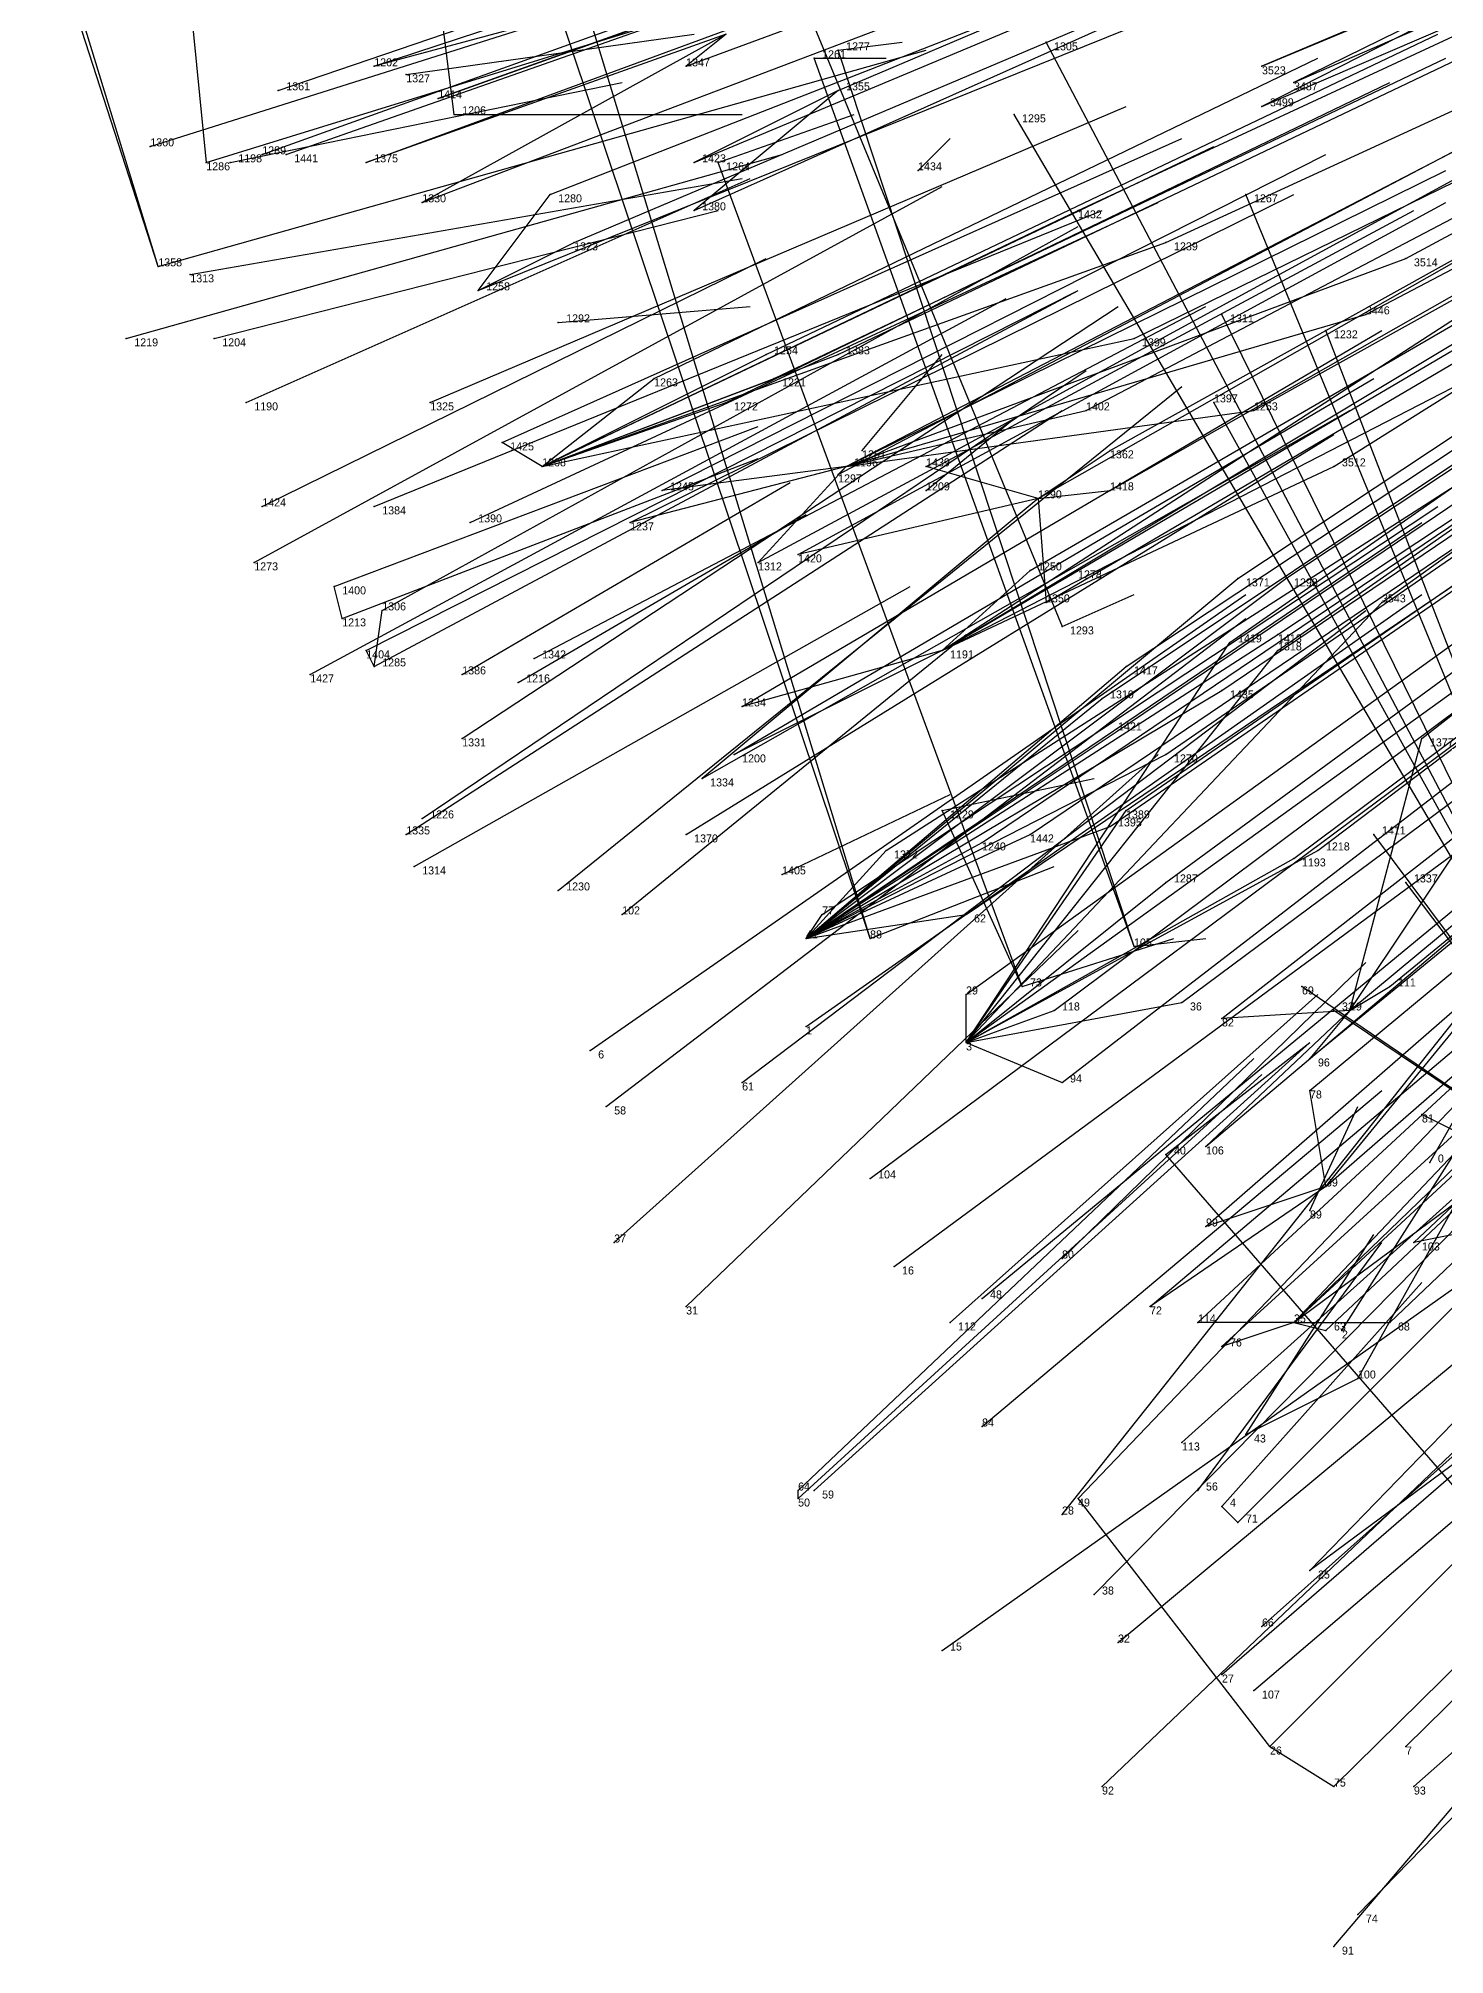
# Model space of a CAD drawing. Extents: x -0.5 to 0.59, y -0.5 to 0.58.
# Drawn here: x -0.477 to -0.3012, y -0.379 to -0.1395 of the extents above; entities that cross this region are included whole.
import ezdxf

# ---------------------------------------------------------------- set-up
doc = ezdxf.new("R2010")
doc.units = 0
for name, color, linetype in [('Facilities', 3, 'CONTINUOUS'), ('Facilities_lines', 3, 'CONTINUOUS'), ('Normals', 1, 'CONTINUOUS'), ('Source_points', 5, 'CONTINUOUS'), ('Text', 3, 'CONTINUOUS')]:
    doc.layers.add(name, color=color, linetype=linetype)

msp = doc.modelspace()

# ---------------------------------------------------------------- linework, layer by layer
at = {"layer": 'Facilities', "color": 3}
for p in [(-0.447, -0.146, -1.175), (-0.431, -0.144, -1.25), (-0.377, -0.146, -1.01), (-0.425, -0.149, -1.25), (-0.463, -0.153, -1.219), (-0.453, -0.155, -1.25), (-0.449, -0.154, -1.187), (-0.446, -0.154, -1.179), (-0.367, -0.156, -1.25), (-0.462, -0.168, -1.229), (-0.458, -0.169, -1.25), (-0.422, -0.171, -1.137), (-0.466, -0.177, -1.25), (-0.455, -0.177, -1.25), (-0.412, -0.175, -1.25), (-0.451, -0.185, -1.25), (-0.428, -0.185, -1.167), (-0.374, -0.191, -1.25), (-0.414, -0.193, -1.142), (-0.376, -0.193, -1.055), (-0.366, -0.196, -1.25), (-0.449, -0.198, -1.25), (-0.435, -0.198, -1.194), (-0.352, -0.197, -1.009), (-0.423, -0.2, -1.169), (-0.45, -0.205, -1.236), (-0.439, -0.212, -1.25), (-0.415, -0.217, -1.17), (-0.364, -0.216, -1.058), (-0.443, -0.219, -1.236), (-0.435, -0.218, -1.216), (-0.424, -0.219, -1.25), (-0.417, -0.22, -1.25), (-0.424, -0.227, -1.202), (-0.429, -0.237, -1.224), (-0.431, -0.239, -1.233), (-0.396, -0.239, -1.156), (-0.43, -0.243, -1.25), (-0.384, -0.244, -1.25), (-0.412, -0.246, -1.199), (-0.404, -0.249, -1.25), (-0.381, -0.252, -1.142), (-0.373, -0.252, -1.25), (-0.34, -0.253, -1.25), (-0.354, -0.258, -1.25), (-0.313, -0.261, -1.019), (-0.381, -0.263, -1.159), (-0.361, -0.265, -1.12), (-0.408, -0.266, -1.218), (-0.389, -0.27, -1.185), (-0.406, -0.273, -1.222), (-0.303, -0.28, -1.25), (-0.373, -0.282, -1.168), (-0.316, -0.283, -1.06), (-0.318, -0.286, -1.25), (-0.405, -0.29, -1.245), (-0.349, -0.292, -1.25), (-0.37, -0.293, -1.18), (-0.396, -0.298, -1.25), (-0.359, -0.297, -1.164), (-0.363, -0.3, -1.25), (-0.32, -0.3, -1.096), (-0.314, -0.301, -1.25), (-0.359, -0.313, -1.25), (-0.334, -0.315, -1.148), (-0.326, -0.314, -1.25), (-0.382, -0.322, -1.25), (-0.38, -0.321, -1.244), (-0.332, -0.321, -1.25), (-0.329, -0.323, -1.25), (-0.349, -0.324, -1.19), (-0.345, -0.334, -1.2), (-0.342, -0.34, -1.205), (-0.324, -0.338, -1.17), (-0.364, -0.341, -1.246), (-0.329, -0.344, -1.191), (-0.325, -0.346, -1.186), (-0.323, -0.353, -1.198), (-0.306, -0.353, -1.169), (-0.344, -0.358, -1.243), (-0.305, -0.358, -1.25), (-0.312, -0.374, -1.218), (-0.315, -0.378, -1.25)]:
    msp.add_point(p, dxfattribs=at)
at = {"layer": 'Facilities_lines', "color": 3}
for p, q in [((-0.425, -0.149, -1.25), (-0.45, 0.049, -1.25)), ((-0.406, -0.075, -1.25), (-0.349, -0.213, -1.25)), ((-0.373, -0.252, -1.25), (-0.426, -0.078, -1.25)), ((-0.373, -0.252, -1.25), (-0.422, -0.106, -1.25)), ((-0.46, -0.115, -1.184), (-0.456, -0.155, -1.205)), ((-0.462, -0.168, -1.229), (-0.477, -0.119, -1.229)), ((-0.265, -0.118, -0.724), (-0.324, -0.148, -0.89)), ((-0.265, -0.118, -0.724), (-0.324, -0.143, -0.886)), ((-0.265, -0.118, -0.724), (-0.32, -0.145, -0.879)), ((-0.357, -0.122, -0.944), (-0.435, -0.143, -1.145)), ((-0.357, -0.122, -0.944), (-0.427, -0.147, -1.13)), ((-0.462, -0.168, -1.229), (-0.473, -0.134, -1.229)), ((-0.391, -0.139, -1.037), (-0.436, -0.155, -1.157)), ((-0.391, -0.139, -1.037), (-0.429, -0.16, -1.145)), ((-0.391, -0.139, -1.037), (-0.396, -0.143, -1.053)), ((-0.34, -0.253, -1.25), (-0.377, -0.141, -1.25)), ((-0.272, -0.29, -1.25), (-0.351, -0.14, -1.25)), ((-0.34, -0.253, -1.25), (-0.38, -0.142, -1.25)), ((-0.377, -0.146, -1.01), (-0.395, -0.161, -1.066)), ((-0.377, -0.146, -1.01), (-0.395, -0.155, -1.06)), ((-0.272, -0.29, -1.25), (-0.355, -0.149, -1.25)), ((-0.354, -0.258, -1.25), (-0.392, -0.155, -1.25)), ((-0.376, -0.193, -1.055), (-0.301, -0.156, -0.848)), ((-0.422, -0.171, -1.137), (-0.413, -0.159, -1.105)), ((-0.272, -0.29, -1.25), (-0.326, -0.159, -1.25)), ((-0.414, -0.193, -1.142), (-0.347, -0.161, -0.957)), ((-0.422, -0.171, -1.137), (-0.41, -0.165, -1.106)), ((-0.414, -0.193, -1.142), (-0.336, -0.165, -0.935)), ((-0.376, -0.193, -1.055), (-0.306, -0.167, -0.871)), ((-0.364, -0.216, -1.058), (-0.296, -0.172, -0.856)), ((-0.376, -0.193, -1.055), (-0.311, -0.174, -0.891)), ((-0.272, -0.29, -1.25), (-0.329, -0.174, -1.25)), ((-0.414, -0.193, -1.142), (-0.34, -0.177, -0.958)), ((-0.272, -0.29, -1.25), (-0.316, -0.176, -1.25)), ((-0.414, -0.193, -1.142), (-0.386, -0.179, -1.063)), ((-0.414, -0.193, -1.142), (-0.377, -0.179, -1.043)), ((-0.414, -0.193, -1.142), (-0.385, -0.182, -1.064)), ((-0.414, -0.193, -1.142), (-0.4, -0.182, -1.099)), ((-0.364, -0.216, -1.058), (-0.296, -0.181, -0.868)), ((-0.414, -0.193, -1.142), (-0.391, -0.185, -1.081)), ((-0.376, -0.193, -1.055), (-0.325, -0.186, -0.936)), ((-0.376, -0.193, -1.055), (-0.346, -0.186, -0.982)), ((-0.272, -0.29, -1.25), (-0.33, -0.185, -1.25)), ((-0.414, -0.193, -1.142), (-0.419, -0.19, -1.15)), ((-0.352, -0.197, -1.009), (-0.343, -0.191, -0.983)), ((-0.376, -0.193, -1.055), (-0.403, -0.2, -1.126)), ((-0.376, -0.193, -1.055), (-0.399, -0.196, -1.11)), ((-0.376, -0.193, -1.055), (-0.387, -0.205, -1.095)), ((-0.376, -0.193, -1.055), (-0.377, -0.194, -1.06)), ((-0.352, -0.197, -1.009), (-0.366, -0.193, -1.035)), ((-0.364, -0.216, -1.058), (-0.315, -0.193, -0.923)), ((-0.352, -0.197, -1.009), (-0.343, -0.196, -0.988)), ((-0.352, -0.197, -1.009), (-0.394, -0.232, -1.143)), ((-0.352, -0.197, -1.009), (-0.382, -0.204, -1.083)), ((-0.352, -0.197, -1.009), (-0.351, -0.21, -1.023)), ((-0.439, -0.212, -1.25), (-0.44, -0.208, -1.25)), ((-0.381, -0.252, -1.142), (-0.321, -0.207, -0.955)), ((-0.381, -0.252, -1.142), (-0.327, -0.207, -0.967)), ((-0.364, -0.216, -1.058), (-0.353, -0.206, -1.022)), ((-0.364, -0.216, -1.058), (-0.347, -0.206, -1.01)), ((-0.361, -0.265, -1.12), (-0.309, -0.21, -0.934)), ((-0.435, -0.218, -1.216), (-0.434, -0.211, -1.207)), ((-0.381, -0.252, -1.142), (-0.322, -0.214, -0.967)), ((-0.361, -0.265, -1.12), (-0.328, -0.215, -0.98)), ((-0.435, -0.218, -1.216), (-0.436, -0.216, -1.217)), ((-0.364, -0.216, -1.058), (-0.39, -0.229, -1.131)), ((-0.364, -0.216, -1.058), (-0.389, -0.223, -1.121)), ((-0.361, -0.265, -1.12), (-0.322, -0.216, -0.969)), ((-0.381, -0.252, -1.142), (-0.341, -0.218, -1.012)), ((-0.381, -0.252, -1.142), (-0.329, -0.221, -0.991)), ((-0.381, -0.252, -1.142), (-0.344, -0.222, -1.023)), ((-0.381, -0.252, -1.142), (-0.342, -0.226, -1.025)), ((-0.313, -0.261, -1.019), (-0.304, -0.227, -0.949)), ((-0.381, -0.252, -1.142), (-0.336, -0.229, -1.016)), ((-0.316, -0.283, -1.06), (-0.271, -0.228, -0.885)), ((-0.313, -0.261, -1.019), (-0.291, -0.228, -0.923)), ((-0.354, -0.258, -1.25), (-0.364, -0.236, -1.25)), ((-0.361, -0.265, -1.12), (-0.341, -0.236, -1.037)), ((-0.381, -0.252, -1.142), (-0.343, -0.238, -1.043)), ((-0.381, -0.252, -1.142), (-0.353, -0.239, -1.067)), ((-0.272, -0.29, -1.25), (-0.31, -0.239, -1.25)), ((-0.381, -0.252, -1.142), (-0.359, -0.24, -1.08)), ((-0.381, -0.252, -1.142), (-0.371, -0.241, -1.106)), ((-0.361, -0.265, -1.12), (-0.317, -0.241, -0.995)), ((-0.361, -0.265, -1.12), (-0.32, -0.242, -1.002)), ((-0.32, -0.3, -1.096), (-0.265, -0.242, -0.896)), ((-0.32, -0.3, -1.096), (-0.262, -0.244, -0.895)), ((-0.361, -0.265, -1.12), (-0.336, -0.245, -1.039)), ((-0.272, -0.29, -1.25), (-0.306, -0.245, -1.25)), ((-0.381, -0.252, -1.142), (-0.361, -0.249, -1.096)), ((-0.381, -0.252, -1.142), (-0.379, -0.249, -1.134)), ((-0.272, -0.29, -1.25), (-0.319, -0.258, -1.25)), ((-0.313, -0.261, -1.019), (-0.308, -0.258, -1.004)), ((-0.361, -0.265, -1.12), (-0.361, -0.259, -1.111)), ((-0.361, -0.265, -1.12), (-0.334, -0.26, -1.058)), ((-0.361, -0.265, -1.12), (-0.35, -0.261, -1.09)), ((-0.313, -0.261, -1.019), (-0.331, -0.278, -1.081)), ((-0.313, -0.261, -1.019), (-0.329, -0.262, -1.052)), ((-0.313, -0.261, -1.019), (-0.318, -0.267, -1.038)), ((-0.272, -0.29, -1.25), (-0.315, -0.261, -1.25)), ((-0.361, -0.265, -1.12), (-0.349, -0.27, -1.102)), ((-0.316, -0.283, -1.06), (-0.318, -0.271, -1.046)), ((-0.272, -0.29, -1.25), (-0.304, -0.274, -1.25)), ((-0.32, -0.3, -1.096), (-0.289, -0.277, -1)), ((-0.264, -0.362, -1.25), (-0.336, -0.279, -1.25)), ((-0.316, -0.283, -1.06), (-0.338, -0.298, -1.127)), ((-0.316, -0.283, -1.06), (-0.331, -0.288, -1.096)), ((-0.295, -0.288, -1.031), (-0.305, -0.29, -1.052)), ((-0.32, -0.3, -1.096), (-0.332, -0.3, -1.119)), ((-0.32, -0.3, -1.096), (-0.329, -0.303, -1.117)), ((-0.32, -0.3, -1.096), (-0.316, -0.301, -1.09)), ((-0.32, -0.3, -1.096), (-0.308, -0.3, -1.075)), ((-0.326, -0.314, -1.25), (-0.312, -0.307, -1.25)), ((-0.287, -0.308, -1.053), (-0.318, -0.331, -1.147)), ((-0.382, -0.322, -1.25), (-0.382, -0.321, -1.248)), ((-0.323, -0.353, -1.198), (-0.347, -0.322, -1.184)), ((-0.329, -0.323, -1.25), (-0.327, -0.325, -1.25)), ((-0.323, -0.353, -1.198), (-0.315, -0.358, -1.192))]:
    msp.add_line(p, q, dxfattribs=at)
at = {"layer": 'Normals', "color": 1}
for p, q in [((-0.324, -0.143, -0.886), (-0.238, -0.107, -0.922)), ((-0.377, -0.146, -1.01), (-0.292, -0.11, -1.049)), ((-0.32, -0.145, -0.879), (-0.235, -0.108, -0.915)), ((-0.396, -0.143, -1.053), (-0.31, -0.111, -1.092)), ((-0.324, -0.148, -0.89), (-0.238, -0.111, -0.926)), ((-0.435, -0.143, -1.145), (-0.347, -0.114, -1.183)), ((-0.447, -0.146, -1.175), (-0.356, -0.115, -1.203)), ((-0.427, -0.147, -1.13), (-0.34, -0.116, -1.167)), ((-0.395, -0.155, -1.06), (-0.309, -0.119, -1.098)), ((-0.449, -0.154, -1.187), (-0.357, -0.121, -1.209)), ((-0.446, -0.154, -1.179), (-0.355, -0.122, -1.205)), ((-0.347, -0.161, -0.957), (-0.263, -0.122, -0.994)), ((-0.463, -0.153, -1.219), (-0.368, -0.123, -1.229)), ((-0.436, -0.155, -1.157), (-0.349, -0.123, -1.194)), ((-0.395, -0.161, -1.066), (-0.31, -0.123, -1.104)), ((-0.306, -0.167, -0.871), (-0.224, -0.123, -0.908)), ((-0.456, -0.155, -1.205), (-0.362, -0.126, -1.223)), ((-0.413, -0.159, -1.105), (-0.326, -0.125, -1.143)), ((-0.336, -0.165, -0.935), (-0.251, -0.126, -0.972)), ((-0.429, -0.16, -1.145), (-0.342, -0.127, -1.182)), ((-0.41, -0.165, -1.106), (-0.325, -0.129, -1.142)), ((-0.311, -0.174, -0.891), (-0.229, -0.131, -0.929)), ((-0.422, -0.171, -1.137), (-0.335, -0.136, -1.174)), ((-0.34, -0.177, -0.958), (-0.256, -0.136, -0.994)), ((-0.462, -0.168, -1.229), (-0.366, -0.141, -1.232)), ((-0.431, -0.144, -1.25), (-0.395, -0.139, -1.157)), ((-0.386, -0.179, -1.063), (-0.302, -0.139, -1.101)), ((-0.377, -0.179, -1.043), (-0.293, -0.139, -1.081)), ((-0.377, -0.141, -1.25), (-0.369, -0.14, -1.15)), ((-0.351, -0.14, -1.25), (-0.351, -0.14, -1.15)), ((-0.325, -0.186, -0.936), (-0.244, -0.141, -0.974)), ((-0.4, -0.182, -1.099), (-0.317, -0.142, -1.136)), ((-0.385, -0.182, -1.064), (-0.301, -0.142, -1.102)), ((-0.38, -0.142, -1.25), (-0.371, -0.142, -1.15)), ((-0.346, -0.186, -0.982), (-0.264, -0.143, -1.019)), ((-0.453, -0.155, -1.25), (-0.404, -0.145, -1.163)), ((-0.391, -0.185, -1.081), (-0.308, -0.145, -1.119)), ((-0.343, -0.191, -0.983), (-0.262, -0.146, -1.02)), ((-0.315, -0.193, -0.923), (-0.237, -0.144, -0.962)), ((-0.428, -0.185, -1.167), (-0.341, -0.148, -1.2)), ((-0.425, -0.149, -1.25), (-0.389, -0.149, -1.157)), ((-0.392, -0.155, -1.25), (-0.375, -0.149, -1.152)), ((-0.376, -0.193, -1.055), (-0.293, -0.15, -1.092)), ((-0.366, -0.193, -1.035), (-0.285, -0.149, -1.072)), ((-0.355, -0.149, -1.25), (-0.355, -0.149, -1.15)), ((-0.343, -0.196, -0.988), (-0.262, -0.15, -1.025)), ((-0.419, -0.19, -1.15), (-0.334, -0.152, -1.187)), ((-0.414, -0.193, -1.142), (-0.33, -0.153, -1.178)), ((-0.377, -0.194, -1.06), (-0.295, -0.151, -1.097)), ((-0.367, -0.156, -1.25), (-0.363, -0.152, -1.15)), ((-0.352, -0.197, -1.009), (-0.271, -0.151, -1.045)), ((-0.466, -0.177, -1.25), (-0.384, -0.154, -1.198)), ((-0.399, -0.196, -1.11), (-0.316, -0.154, -1.148)), ((-0.458, -0.169, -1.25), (-0.389, -0.157, -1.178)), ((-0.451, -0.185, -1.25), (-0.388, -0.157, -1.177)), ((-0.45, -0.205, -1.236), (-0.364, -0.158, -1.219)), ((-0.327, -0.207, -0.967), (-0.25, -0.156, -1.005)), ((-0.321, -0.207, -0.955), (-0.244, -0.156, -0.994)), ((-0.309, -0.21, -0.934), (-0.234, -0.156, -0.973)), ((-0.423, -0.2, -1.169), (-0.337, -0.16, -1.2)), ((-0.403, -0.2, -1.126), (-0.32, -0.159, -1.162)), ((-0.382, -0.204, -1.083), (-0.301, -0.16, -1.12)), ((-0.353, -0.206, -1.022), (-0.272, -0.159, -1.058)), ((-0.347, -0.206, -1.01), (-0.267, -0.159, -1.046)), ((-0.326, -0.159, -1.25), (-0.326, -0.159, -1.15)), ((-0.455, -0.177, -1.25), (-0.392, -0.161, -1.174)), ((-0.435, -0.198, -1.194), (-0.344, -0.161, -1.213)), ((-0.387, -0.205, -1.095), (-0.305, -0.161, -1.132)), ((-0.328, -0.215, -0.98), (-0.252, -0.162, -1.017)), ((-0.434, -0.211, -1.207), (-0.347, -0.163, -1.215)), ((-0.351, -0.21, -1.023), (-0.271, -0.163, -1.06)), ((-0.322, -0.216, -0.969), (-0.246, -0.163, -1.007)), ((-0.322, -0.214, -0.967), (-0.245, -0.163, -1.005)), ((-0.449, -0.198, -1.25), (-0.386, -0.167, -1.179)), ((-0.341, -0.218, -1.012), (-0.264, -0.167, -1.049)), ((-0.364, -0.216, -1.058), (-0.284, -0.168, -1.095)), ((-0.344, -0.222, -1.023), (-0.266, -0.17, -1.059)), ((-0.329, -0.221, -0.991), (-0.252, -0.169, -1.028)), ((-0.304, -0.227, -0.949), (-0.231, -0.17, -0.987)), ((-0.443, -0.219, -1.236), (-0.356, -0.172, -1.225)), ((-0.436, -0.216, -1.217), (-0.347, -0.171, -1.221)), ((-0.435, -0.218, -1.216), (-0.347, -0.171, -1.222)), ((-0.424, -0.227, -1.202), (-0.342, -0.173, -1.218)), ((-0.415, -0.217, -1.17), (-0.331, -0.173, -1.203)), ((-0.412, -0.175, -1.25), (-0.388, -0.173, -1.153)), ((-0.342, -0.226, -1.025), (-0.265, -0.174, -1.061)), ((-0.329, -0.174, -1.25), (-0.329, -0.174, -1.15)), ((-0.389, -0.223, -1.121), (-0.309, -0.176, -1.158)), ((-0.336, -0.229, -1.016), (-0.259, -0.176, -1.053)), ((-0.316, -0.176, -1.25), (-0.316, -0.176, -1.15)), ((-0.374, -0.191, -1.25), (-0.364, -0.179, -1.151)), ((-0.429, -0.237, -1.224), (-0.346, -0.181, -1.218)), ((-0.39, -0.229, -1.131), (-0.31, -0.182, -1.168)), ((-0.412, -0.246, -1.199), (-0.334, -0.183, -1.205)), ((-0.341, -0.236, -1.037), (-0.264, -0.183, -1.074)), ((-0.431, -0.239, -1.233), (-0.349, -0.186, -1.211)), ((-0.394, -0.232, -1.143), (-0.313, -0.186, -1.18)), ((-0.343, -0.238, -1.043), (-0.266, -0.185, -1.08)), ((-0.33, -0.185, -1.25), (-0.33, -0.185, -1.15)), ((-0.32, -0.242, -1.002), (-0.245, -0.186, -1.04)), ((-0.317, -0.241, -0.995), (-0.243, -0.185, -1.032)), ((-0.44, -0.208, -1.25), (-0.387, -0.188, -1.167)), ((-0.396, -0.239, -1.156), (-0.315, -0.189, -1.187)), ((-0.366, -0.196, -1.25), (-0.355, -0.187, -1.151)), ((-0.359, -0.24, -1.08), (-0.282, -0.188, -1.117)), ((-0.353, -0.239, -1.067), (-0.276, -0.187, -1.104)), ((-0.371, -0.241, -1.106), (-0.293, -0.191, -1.143)), ((-0.336, -0.245, -1.039), (-0.261, -0.19, -1.076)), ((-0.439, -0.212, -1.25), (-0.387, -0.192, -1.167)), ((-0.424, -0.219, -1.25), (-0.383, -0.195, -1.162)), ((-0.379, -0.249, -1.134), (-0.302, -0.198, -1.172)), ((-0.361, -0.249, -1.096), (-0.284, -0.197, -1.134)), ((-0.417, -0.22, -1.25), (-0.381, -0.199, -1.159)), ((-0.381, -0.252, -1.142), (-0.304, -0.2, -1.179)), ((-0.308, -0.258, -1.004), (-0.236, -0.199, -1.042)), ((-0.313, -0.261, -1.019), (-0.242, -0.202, -1.057)), ((-0.361, -0.259, -1.111), (-0.286, -0.205, -1.148)), ((-0.35, -0.261, -1.09), (-0.275, -0.205, -1.127)), ((-0.334, -0.26, -1.058), (-0.26, -0.205, -1.095)), ((-0.329, -0.262, -1.052), (-0.256, -0.205, -1.09)), ((-0.43, -0.243, -1.25), (-0.368, -0.208, -1.179)), ((-0.318, -0.267, -1.038), (-0.246, -0.208, -1.076)), ((-0.408, -0.266, -1.218), (-0.326, -0.209, -1.22)), ((-0.381, -0.263, -1.159), (-0.304, -0.209, -1.19)), ((-0.349, -0.213, -1.25), (-0.34, -0.209, -1.15)), ((-0.406, -0.273, -1.222), (-0.326, -0.212, -1.22)), ((-0.389, -0.27, -1.185), (-0.311, -0.211, -1.203)), ((-0.361, -0.265, -1.12), (-0.286, -0.211, -1.157)), ((-0.349, -0.27, -1.102), (-0.275, -0.213, -1.139)), ((-0.318, -0.271, -1.046), (-0.247, -0.212, -1.083)), ((-0.404, -0.249, -1.25), (-0.361, -0.214, -1.167)), ((-0.331, -0.278, -1.081), (-0.26, -0.218, -1.118)), ((-0.316, -0.283, -1.06), (-0.246, -0.222, -1.098)), ((-0.373, -0.282, -1.168), (-0.295, -0.224, -1.192)), ((-0.331, -0.288, -1.096), (-0.261, -0.227, -1.133)), ((-0.305, -0.29, -1.052), (-0.238, -0.227, -1.09)), ((-0.405, -0.29, -1.245), (-0.337, -0.229, -1.204)), ((-0.364, -0.236, -1.25), (-0.345, -0.232, -1.152)), ((-0.384, -0.244, -1.25), (-0.363, -0.234, -1.153)), ((-0.37, -0.293, -1.18), (-0.29, -0.234, -1.194)), ((-0.359, -0.297, -1.164), (-0.285, -0.236, -1.192)), ((-0.332, -0.3, -1.119), (-0.264, -0.237, -1.156)), ((-0.32, -0.3, -1.096), (-0.252, -0.237, -1.133)), ((-0.316, -0.301, -1.09), (-0.248, -0.237, -1.127)), ((-0.308, -0.3, -1.075), (-0.241, -0.236, -1.112)), ((-0.338, -0.298, -1.127), (-0.267, -0.238, -1.164)), ((-0.31, -0.239, -1.25), (-0.31, -0.239, -1.15)), ((-0.329, -0.303, -1.117), (-0.26, -0.24, -1.154)), ((-0.373, -0.252, -1.25), (-0.35, -0.243, -1.153)), ((-0.349, -0.324, -1.19), (-0.287, -0.246, -1.194)), ((-0.306, -0.245, -1.25), (-0.306, -0.245, -1.15)), ((-0.396, -0.298, -1.25), (-0.347, -0.251, -1.176)), ((-0.347, -0.322, -1.184), (-0.278, -0.25, -1.193)), ((-0.354, -0.258, -1.25), (-0.335, -0.252, -1.152)), ((-0.34, -0.253, -1.25), (-0.331, -0.252, -1.15)), ((-0.334, -0.315, -1.148), (-0.264, -0.252, -1.182)), ((-0.349, -0.292, -1.25), (-0.311, -0.255, -1.165)), ((-0.319, -0.258, -1.25), (-0.319, -0.258, -1.15)), ((-0.363, -0.3, -1.25), (-0.317, -0.259, -1.171)), ((-0.315, -0.261, -1.25), (-0.315, -0.261, -1.15)), ((-0.345, -0.334, -1.2), (-0.275, -0.263, -1.204)), ((-0.38, -0.321, -1.244), (-0.318, -0.265, -1.189)), ((-0.336, -0.279, -1.25), (-0.318, -0.265, -1.152)), ((-0.318, -0.331, -1.147), (-0.253, -0.264, -1.184)), ((-0.382, -0.321, -1.248), (-0.325, -0.267, -1.186)), ((-0.382, -0.322, -1.25), (-0.324, -0.269, -1.188)), ((-0.359, -0.313, -1.25), (-0.309, -0.271, -1.175)), ((-0.324, -0.338, -1.17), (-0.25, -0.272, -1.187)), ((-0.318, -0.286, -1.25), (-0.312, -0.273, -1.151)), ((-0.303, -0.28, -1.25), (-0.299, -0.273, -1.15)), ((-0.304, -0.274, -1.25), (-0.304, -0.274, -1.15)), ((-0.342, -0.34, -1.205), (-0.265, -0.276, -1.207)), ((-0.329, -0.344, -1.191), (-0.254, -0.279, -1.2)), ((-0.314, -0.301, -1.25), (-0.3, -0.279, -1.153)), ((-0.325, -0.346, -1.186), (-0.25, -0.282, -1.2)), ((-0.312, -0.307, -1.25), (-0.298, -0.282, -1.154)), ((-0.323, -0.353, -1.198), (-0.253, -0.283, -1.205)), ((-0.306, -0.353, -1.169), (-0.237, -0.285, -1.192)), ((-0.326, -0.314, -1.25), (-0.31, -0.289, -1.154)), ((-0.315, -0.358, -1.192), (-0.244, -0.288, -1.199)), ((-0.332, -0.321, -1.25), (-0.309, -0.29, -1.158)), ((-0.364, -0.341, -1.246), (-0.299, -0.295, -1.185)), ((-0.329, -0.323, -1.25), (-0.304, -0.295, -1.157)), ((-0.344, -0.358, -1.243), (-0.281, -0.298, -1.194)), ((-0.327, -0.325, -1.25), (-0.3, -0.298, -1.158)), ((-0.312, -0.374, -1.218), (-0.243, -0.303, -1.207)), ((-0.315, -0.378, -1.25), (-0.264, -0.318, -1.189)), ((-0.305, -0.358, -1.25), (-0.27, -0.327, -1.162))]:
    msp.add_line(p, q, dxfattribs=at)
at = {"layer": 'Source_points', "color": 5}
for p in [(-0.377, -0.141, -1.25), (-0.351, -0.14, -1.25), (-0.435, -0.143, -1.145), (-0.396, -0.143, -1.053), (-0.38, -0.142, -1.25), (-0.324, -0.143, -0.886), (-0.32, -0.145, -0.879), (-0.427, -0.147, -1.13), (-0.324, -0.148, -0.89), (-0.355, -0.149, -1.25), (-0.456, -0.155, -1.205), (-0.436, -0.155, -1.157), (-0.395, -0.155, -1.06), (-0.392, -0.155, -1.25), (-0.429, -0.16, -1.145), (-0.413, -0.159, -1.105), (-0.326, -0.159, -1.25), (-0.395, -0.161, -1.066), (-0.347, -0.161, -0.957), (-0.41, -0.165, -1.106), (-0.336, -0.165, -0.935), (-0.306, -0.167, -0.871), (-0.329, -0.174, -1.25), (-0.311, -0.174, -0.891), (-0.34, -0.177, -0.958), (-0.316, -0.176, -1.25), (-0.386, -0.179, -1.063), (-0.377, -0.179, -1.043), (-0.4, -0.182, -1.099), (-0.385, -0.182, -1.064), (-0.391, -0.185, -1.081), (-0.346, -0.186, -0.982), (-0.33, -0.185, -1.25), (-0.325, -0.186, -0.936), (-0.419, -0.19, -1.15), (-0.343, -0.191, -0.983), (-0.377, -0.194, -1.06), (-0.366, -0.193, -1.035), (-0.315, -0.193, -0.923), (-0.399, -0.196, -1.11), (-0.343, -0.196, -0.988), (-0.403, -0.2, -1.126), (-0.387, -0.205, -1.095), (-0.382, -0.204, -1.083), (-0.44, -0.208, -1.25), (-0.353, -0.206, -1.022), (-0.347, -0.206, -1.01), (-0.327, -0.207, -0.967), (-0.321, -0.207, -0.955), (-0.351, -0.21, -1.023), (-0.309, -0.21, -0.934), (-0.434, -0.211, -1.207), (-0.349, -0.213, -1.25), (-0.328, -0.215, -0.98), (-0.322, -0.214, -0.967), (-0.436, -0.216, -1.217), (-0.322, -0.216, -0.969), (-0.341, -0.218, -1.012), (-0.344, -0.222, -1.023), (-0.329, -0.221, -0.991), (-0.389, -0.223, -1.121), (-0.342, -0.226, -1.025), (-0.304, -0.227, -0.949), (-0.39, -0.229, -1.131), (-0.336, -0.229, -1.016), (-0.394, -0.232, -1.143), (-0.364, -0.236, -1.25), (-0.341, -0.236, -1.037), (-0.353, -0.239, -1.067), (-0.343, -0.238, -1.043), (-0.31, -0.239, -1.25), (-0.371, -0.241, -1.106), (-0.359, -0.24, -1.08), (-0.317, -0.241, -0.995), (-0.32, -0.242, -1.002), (-0.336, -0.245, -1.039), (-0.306, -0.245, -1.25), (-0.379, -0.249, -1.134), (-0.361, -0.249, -1.096), (-0.319, -0.258, -1.25), (-0.308, -0.258, -1.004), (-0.361, -0.259, -1.111), (-0.35, -0.261, -1.09), (-0.334, -0.26, -1.058), (-0.315, -0.261, -1.25), (-0.329, -0.262, -1.052), (-0.318, -0.267, -1.038), (-0.349, -0.27, -1.102), (-0.318, -0.271, -1.046), (-0.304, -0.274, -1.25), (-0.336, -0.279, -1.25), (-0.331, -0.278, -1.081), (-0.331, -0.288, -1.096), (-0.305, -0.29, -1.052), (-0.338, -0.298, -1.127), (-0.332, -0.3, -1.119), (-0.316, -0.301, -1.09), (-0.308, -0.3, -1.075), (-0.329, -0.303, -1.117), (-0.312, -0.307, -1.25), (-0.382, -0.321, -1.248), (-0.347, -0.322, -1.184), (-0.327, -0.325, -1.25), (-0.318, -0.331, -1.147), (-0.315, -0.358, -1.192)]:
    msp.add_point(p, dxfattribs=at)

# ---------------------------------------------------------------- texts
at = {"layer": 'Text', "color": 3}
for s, p in [('1261', (-0.379, -0.142, -1.25)), ('1277', (-0.376, -0.141, -1.25)), ('1305', (-0.35, -0.141, -1.25)), ('1202', (-0.435, -0.143, -1.145)), ('1347', (-0.396, -0.143, -1.053)), ('3523', (-0.324, -0.144, -0.886)), ('1361', (-0.446, -0.146, -1.175)), ('1327', (-0.431, -0.145, -1.25)), ('1414', (-0.427, -0.147, -1.13)), ('1355', (-0.376, -0.146, -1.01)), ('3487', (-0.32, -0.146, -0.879)), ('1206', (-0.424, -0.149, -1.25)), ('3499', (-0.323, -0.148, -0.89)), ('1295', (-0.354, -0.15, -1.25)), ('1360', (-0.463, -0.153, -1.219)), ('1289', (-0.449, -0.154, -1.187)), ('1286', (-0.456, -0.156, -1.205)), ('1198', (-0.452, -0.155, -1.25)), ('1441', (-0.445, -0.155, -1.179)), ('1375', (-0.435, -0.155, -1.157)), ('1423', (-0.394, -0.155, -1.06)), ('1264', (-0.391, -0.156, -1.25)), ('1434', (-0.367, -0.156, -1.25)), ('1330', (-0.429, -0.16, -1.145)), ('1280', (-0.412, -0.16, -1.105)), ('1380', (-0.394, -0.161, -1.066)), ('1267', (-0.325, -0.16, -1.25)), ('1432', (-0.347, -0.162, -0.957)), ('1323', (-0.41, -0.166, -1.106)), ('1239', (-0.335, -0.166, -0.935)), ('1358', (-0.462, -0.168, -1.229)), ('3514', (-0.305, -0.168, -0.871)), ('1313', (-0.458, -0.17, -1.25)), ('1258', (-0.421, -0.171, -1.137)), ('1292', (-0.411, -0.175, -1.25)), ('1311', (-0.328, -0.175, -1.25)), ('3446', (-0.311, -0.174, -0.891)), ('1219', (-0.465, -0.178, -1.25)), ('1204', (-0.454, -0.178, -1.25)), ('1399', (-0.339, -0.178, -0.958)), ('1232', (-0.315, -0.177, -1.25)), ('1254', (-0.385, -0.179, -1.063)), ('1383', (-0.376, -0.179, -1.043)), ('1263', (-0.4, -0.183, -1.099)), ('1221', (-0.384, -0.183, -1.064)), ('1397', (-0.33, -0.185, -1.25)), ('1190', (-0.45, -0.186, -1.25)), ('1325', (-0.428, -0.186, -1.167)), ('1272', (-0.39, -0.186, -1.081)), ('1402', (-0.346, -0.186, -0.982)), ('1253', (-0.325, -0.186, -0.936)), ('1425', (-0.418, -0.191, -1.15)), ('1251', (-0.374, -0.192, -1.25)), ('1362', (-0.343, -0.192, -0.983)), ('1208', (-0.414, -0.193, -1.142)), ('1297', (-0.377, -0.195, -1.06)), ('1196', (-0.375, -0.193, -1.055)), ('1439', (-0.366, -0.193, -1.035)), ('3512', (-0.314, -0.193, -0.923)), ('1245', (-0.398, -0.196, -1.11)), ('1209', (-0.366, -0.196, -1.25)), ('1290', (-0.352, -0.197, -1.009)), ('1418', (-0.343, -0.196, -0.988)), ('1424', (-0.449, -0.198, -1.25)), ('1384', (-0.434, -0.199, -1.194)), ('1390', (-0.422, -0.2, -1.169)), ('1237', (-0.403, -0.201, -1.126)), ('1273', (-0.45, -0.206, -1.236)), ('1312', (-0.387, -0.206, -1.095)), ('1420', (-0.382, -0.205, -1.083)), ('1250', (-0.352, -0.206, -1.022)), ('1400', (-0.439, -0.209, -1.25)), ('1278', (-0.347, -0.207, -1.01)), ('1371', (-0.326, -0.208, -0.967)), ('1298', (-0.32, -0.208, -0.955)), ('1306', (-0.434, -0.211, -1.207)), ('1350', (-0.351, -0.21, -1.023)), ('3543', (-0.309, -0.21, -0.934)), ('1213', (-0.439, -0.213, -1.25)), ('1293', (-0.348, -0.214, -1.25)), ('1419', (-0.327, -0.215, -0.98)), ('1413', (-0.322, -0.215, -0.967)), ('1318', (-0.322, -0.216, -0.969)), ('1404', (-0.436, -0.217, -1.217)), ('1285', (-0.434, -0.218, -1.216)), ('1342', (-0.414, -0.217, -1.17)), ('1191', (-0.363, -0.217, -1.058)), ('1427', (-0.443, -0.22, -1.236)), ('1386', (-0.424, -0.219, -1.25)), ('1216', (-0.416, -0.22, -1.25)), ('1417', (-0.34, -0.219, -1.012)), ('1234', (-0.389, -0.223, -1.121)), ('1310', (-0.343, -0.222, -1.023)), ('1435', (-0.328, -0.222, -0.991)), ('1421', (-0.342, -0.226, -1.025)), ('1331', (-0.424, -0.228, -1.202)), ('1377', (-0.303, -0.228, -0.949)), ('1200', (-0.389, -0.23, -1.131)), ('1270', (-0.335, -0.23, -1.016)), ('1334', (-0.393, -0.233, -1.143)), ('1226', (-0.428, -0.237, -1.224)), ('1229', (-0.363, -0.237, -1.25)), ('1395', (-0.342, -0.238, -1.043)), ('1389', (-0.341, -0.237, -1.037)), ('1335', (-0.431, -0.239, -1.233)), ('1370', (-0.395, -0.24, -1.156)), ('1442', (-0.353, -0.24, -1.067)), ('1411', (-0.309, -0.239, -1.25)), ('1372', (-0.37, -0.242, -1.106)), ('1240', (-0.359, -0.241, -1.08)), ('1218', (-0.316, -0.241, -0.995)), ('1314', (-0.429, -0.244, -1.25)), ('1405', (-0.384, -0.244, -1.25)), ('1287', (-0.335, -0.245, -1.039)), ('1193', (-0.319, -0.243, -1.002)), ('1337', (-0.305, -0.245, -1.25)), ('1230', (-0.411, -0.246, -1.199)), ('102', (-0.404, -0.249, -1.25)), ('77', (-0.379, -0.249, -1.134)), ('62', (-0.36, -0.25, -1.096)), ('41', (-0.381, -0.252, -1.142)), ('88', (-0.373, -0.252, -1.25)), ('105', (-0.34, -0.253, -1.25)), ('29', (-0.361, -0.259, -1.111)), ('73', (-0.353, -0.258, -1.25)), ('69', (-0.319, -0.259, -1.25)), ('111', (-0.307, -0.258, -1.004)), ('118', (-0.349, -0.261, -1.09)), ('36', (-0.333, -0.261, -1.058)), ('33', (-0.314, -0.261, -1.25)), ('19', (-0.313, -0.261, -1.019)), ('1', (-0.381, -0.264, -1.159)), ('82', (-0.329, -0.263, -1.052)), ('3', (-0.361, -0.266, -1.12)), ('6', (-0.407, -0.267, -1.218)), ('96', (-0.317, -0.268, -1.038)), ('61', (-0.389, -0.271, -1.185)), ('94', (-0.348, -0.27, -1.102)), ('58', (-0.405, -0.274, -1.222)), ('78', (-0.318, -0.272, -1.046)), ('81', (-0.304, -0.275, -1.25)), ('40', (-0.335, -0.279, -1.25)), ('106', (-0.331, -0.279, -1.081)), ('0', (-0.302, -0.28, -1.25)), ('104', (-0.372, -0.282, -1.168)), ('39', (-0.316, -0.283, -1.06)), ('99', (-0.331, -0.288, -1.096)), ('89', (-0.318, -0.287, -1.25)), ('37', (-0.405, -0.29, -1.245)), ('80', (-0.349, -0.292, -1.25)), ('103', (-0.304, -0.291, -1.052)), ('16', (-0.369, -0.294, -1.18)), ('48', (-0.358, -0.297, -1.164)), ('31', (-0.396, -0.299, -1.25)), ('72', (-0.338, -0.299, -1.127)), ('114', (-0.332, -0.3, -1.119)), ('35', (-0.32, -0.3, -1.096)), ('112', (-0.362, -0.301, -1.25)), ('63', (-0.315, -0.301, -1.09)), ('2', (-0.314, -0.302, -1.25)), ('68', (-0.307, -0.301, -1.075)), ('76', (-0.328, -0.303, -1.117)), ('100', (-0.312, -0.307, -1.25)), ('84', (-0.359, -0.313, -1.25)), ('113', (-0.334, -0.316, -1.148)), ('43', (-0.325, -0.315, -1.25)), ('64', (-0.382, -0.321, -1.248)), ('56', (-0.331, -0.321, -1.25)), ('50', (-0.382, -0.323, -1.25)), ('59', (-0.379, -0.322, -1.244)), ('28', (-0.349, -0.324, -1.19)), ('49', (-0.347, -0.323, -1.184)), ('4', (-0.328, -0.323, -1.25)), ('71', (-0.326, -0.325, -1.25)), ('25', (-0.317, -0.332, -1.147)), ('38', (-0.344, -0.334, -1.2)), ('66', (-0.324, -0.338, -1.17)), ('15', (-0.363, -0.341, -1.246)), ('32', (-0.342, -0.34, -1.205)), ('27', (-0.329, -0.345, -1.191)), ('107', (-0.324, -0.347, -1.186)), ('26', (-0.323, -0.354, -1.198)), ('7', (-0.306, -0.354, -1.169)), ('92', (-0.344, -0.359, -1.243)), ('75', (-0.315, -0.358, -1.192)), ('93', (-0.305, -0.359, -1.25)), ('74', (-0.311, -0.375, -1.218)), ('91', (-0.314, -0.379, -1.25))]:
    msp.add_text(s, height=0.001, dxfattribs=at).set_placement(p)

doc.saveas('drawing.dxf')
